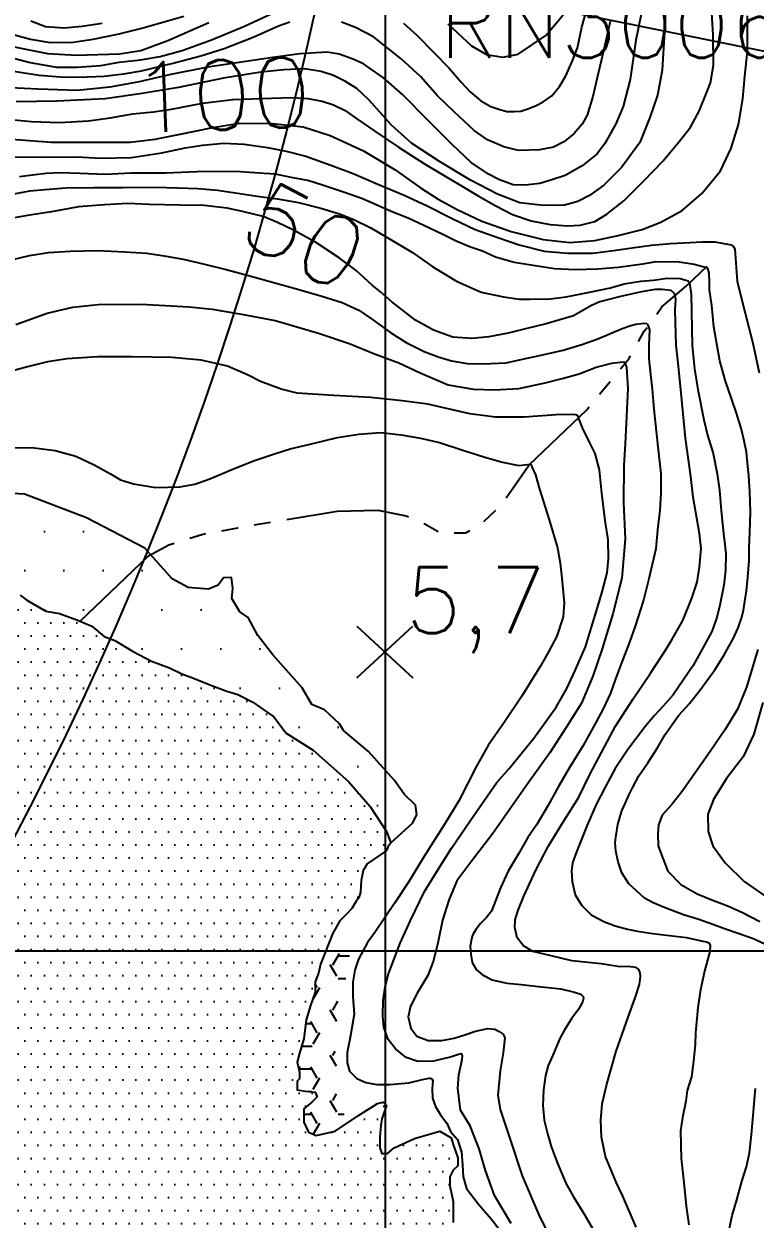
# Model space of a CAD drawing. Header units: millimetres. Extents: x 548366 to 1117317, y 7446967 to 14899125.
# Drawn here: x 556140 to 556585, y 7454252 to 7454978 of the extents above; entities that cross this region are included whole.
import ezdxf
from ezdxf.enums import TextEntityAlignment as Align

# ---------------------------------------------------------------- set-up
doc = ezdxf.new("R2010")
doc.units = ezdxf.units.MM
doc.header["$MEASUREMENT"] = 0
doc.linetypes.add('RIO_PERIODICO', pattern=[5.8, 3, -0.4, 0.4, -0.4, 0.4, -0.4, 0.4, -0.4])
for name, color, linetype in [('AFLORAMENTO_ROCHOSO', 32, 'Continuous'), ('CURVA_INTERMEDIÁRIA', 32, 'Continuous'), ('CURVA_MESTRA', 36, 'Continuous'), ('HACHURA_OCEANO', 131, 'Continuous'), ('MALHA_TM', 8, 'Continuous'), ('OCEANO', 5, 'Continuous'), ('PONTO_REFERÊNCIA', 8, 'Continuous'), ('PRAIA', 7, 'Continuous'), ('PTO_COTADO', 7, 'Continuous'), ('RADIAIS', 222, 'Continuous'), ('RIO_PERIÓDICO', 4, 'RIO_PERIODICO'), ('TXT_CURVA_MESTRA', 7, 'Continuous')]:
    doc.layers.add(name, color=color, linetype=linetype)
doc.styles.add('ROMANS', font='romans.shx')
pattern_1 = [(0, (0, 0), (3.96875, 7.9375), [0, -7.9375])]

msp = doc.modelspace()

# ---------------------------------------------------------------- hatches: boundary and pattern name
at = {"layer": 'AFLORAMENTO_ROCHOSO', "ltscale": 0.5}
h = msp.add_hatch(dxfattribs=at)
h.set_pattern_fill('HEX,_I', color=256, scale=2.5, style=2)
h.set_pattern_definition([(0, (0, 0), (0, 13.74815), [7.9375, -15.875]), (120, (0, 0), (-11.906247155, -6.874075), [7.9375, -15.875]), (60, (7.938, 0), (-11.906247155, 6.874075), [7.9375, -15.875])])
h.paths.add_polyline_path([(556330.4, 7454369), (556331.3, 7454385.4), (556337.5, 7454401.7), (556338.4, 7454411.7), (556335.7, 7454419.9), (556327.18, 7454423.15), (556320.75, 7454406.81), (556319.39, 7454401.4), (556317.36, 7454395.98), (556317.36, 7454389.89), (556314.65, 7454381.77), (556311.94, 7454372.98), (556310.59, 7454361.48), (556307.88, 7454352.68), (556306.52, 7454347.27), (556307.2, 7454343.88), (556307.88, 7454341.18), (556307.88, 7454337.12), (556306.52, 7454335.76), (556306.52, 7454330.35), (556311.26, 7454329.67), (556317.36, 7454329), (556318.72, 7454326.29), (556315.33, 7454322.91), (556310.59, 7454318.85), (556310.59, 7454310.73), (556313.3, 7454304.64), (556318.04, 7454302.61), (556329.56, 7454305.32), (556339.76, 7454312.11), (556336, 7454314.5), (556329.6, 7454321.9), (556331.4, 7454334.5), (556329.5, 7454352.7)])
at = {"layer": 'HACHURA_OCEANO', "ltscale": 0.5}
h = msp.add_hatch(dxfattribs=at)
h.set_pattern_fill('DOTS', color=256, scale=5, style=0)
h.set_pattern_definition(pattern_1)
h.paths.add_polyline_path([(556337.69, 7454517.81), (556316.22, 7454536.87), (556299.79, 7454547.2), (556292.32, 7454557.08), (556279.6, 7454566.08), (556270.52, 7454570.63), (556263.76, 7454572.79), (556254.03, 7454576.3), (556243.48, 7454580.62), (556236.45, 7454583.32), (556228.88, 7454586.83), (556217.88, 7454591.03), (556206.52, 7454596.97), (556195.7, 7454603.45), (556189.3, 7454605.95), (556181.62, 7454612.31), (556172.61, 7454616.02), (556162.01, 7454619.99), (556153.79, 7454621.31), (556142.13, 7454627.93), (556138.16, 7454631.11), (556130.47, 7454632.96), (556122.25, 7454634.02), (556112.71, 7454638.53), (556107.02, 7454642.34), (556100.79, 7454640.91), (556092.84, 7454642.76), (556084.09, 7454645.41), (556079.32, 7454646.47), (556075.61, 7454648.32), (556070.84, 7454648.32), (556063.69, 7454648.32), (556057.59, 7454649.38), (556050.21, 7454650.47), (556039.07, 7454651.22), (556026.08, 7454650.54), (556005.33, 7454649.42), (555985.86, 7454647.07), (555972.88, 7454644.25), (555967.52, 7454641.43), (555964.14, 7454639.64), (555960.02, 7454635.88), (555950.56, 7454632.37), (555941.1, 7454630.75), (555931.9, 7454628.59), (555930.82, 7454626.43), (555933.25, 7454625.08), (555933.1, 7454622.25), (555930.6, 7454620.5), (555927.31, 7454621.03), (555920.55, 7454621.3), (555914.33, 7454620.76), (555908.44, 7454617.1), (555893.3, 7454608.19), (555875.45, 7454601.17), (555870.53, 7454598.68), (555867.94, 7454599.42), (555865.72, 7454600.9), (555865, 7454601.08), (555865, 7454410), (556322, 7454410), (556328.2, 7454425.75), (556332.47, 7454433.16), (556336.33, 7454437.02), (556339.77, 7454440.74), (556342.35, 7454445.08), (556344.06, 7454447.22), (556345.07, 7454450.65), (556345.33, 7454457.75), (556346.66, 7454463.82), (556348.93, 7454467.8), (556360.48, 7454475.7), (556361.54, 7454477.82), (556363.39, 7454480.47), (556360.74, 7454487.36), (556350.94, 7454502.71)])
h = msp.add_hatch(dxfattribs=at)
h.set_pattern_fill('DOTS', color=256, scale=5, style=0)
h.set_pattern_definition(pattern_1)
h.paths.add_polyline_path([(556365, 7454294.78), (556361.4, 7454291.78), (556358.01, 7454291.78), (556356.65, 7454295.17), (556356.65, 7454301.93), (556357.33, 7454308.7), (556358.01, 7454312.76), (556359.36, 7454316.82), (556360.72, 7454320.88), (556358.69, 7454322.91), (556355.3, 7454322.23), (556343.78, 7454314.79), (556329.56, 7454305.32), (556318.04, 7454302.61), (556313.3, 7454304.64), (556310.59, 7454310.73), (556310.59, 7454318.85), (556315.33, 7454322.91), (556318.72, 7454326.29), (556317.36, 7454329), (556311.26, 7454329.67), (556306.52, 7454330.35), (556306.52, 7454335.76), (556307.88, 7454337.12), (556307.88, 7454341.18), (556307.2, 7454343.88), (556306.52, 7454347.27), (556307.88, 7454352.68), (556310.59, 7454361.48), (556311.94, 7454372.98), (556314.65, 7454381.77), (556317.36, 7454389.89), (556317.36, 7454395.98), (556319.39, 7454401.4), (556320.75, 7454406.81), (556322, 7454410), (555865, 7454410), (555865, 7453910), (556365, 7453910)])
h = msp.add_hatch(dxfattribs=at)
h.set_pattern_fill('DOTS', color=256, scale=5, style=0)
h.set_pattern_definition(pattern_1)
h.paths.add_polyline_path([(556493.74, 7454055.47), (556496.45, 7454060.21), (556497.13, 7454062.91), (556495.77, 7454069), (556493.2, 7454074.82), (556487.94, 7454075.86), (556484.13, 7454077.59), (556480.87, 7454086.88), (556476, 7454091.12), (556474.65, 7454095.86), (556472.61, 7454098.56), (556469.23, 7454101.95), (556469.23, 7454106.68), (556470.58, 7454109.39), (556470.58, 7454113.45), (556470.58, 7454117.51), (556472.18, 7454122.67), (556472.44, 7454130.53), (556463.5, 7454132.9), (556450.26, 7454133.75), (556444.16, 7454135.78), (556440.11, 7454132.9), (556437.23, 7454131.84), (556433.32, 7454133.07), (556428.58, 7454134.21), (556425.19, 7454139.16), (556422.48, 7454145.93), (556421.13, 7454149.99), (556422.52, 7454154.66), (556422.27, 7454161.22), (556422.48, 7454167.58), (556423.16, 7454181.11), (556422.48, 7454189.23), (556424.51, 7454196), (556430.61, 7454199.38), (556434, 7454202.76), (556432.64, 7454209.53), (556432.64, 7454216.3), (556429.93, 7454219), (556428.58, 7454225.77), (556424.51, 7454231.86), (556420.45, 7454234.56), (556419.09, 7454238.62), (556421.13, 7454243.36), (556414.35, 7454244.71), (556406.79, 7454245.1), (556401.37, 7454249.83), (556401.37, 7454257.95), (556401.37, 7454262.69), (556399.34, 7454272.16), (556399.34, 7454277.57), (556401.37, 7454281.63), (556404.08, 7454284.34), (556404.08, 7454289.08), (556401.37, 7454297.2), (556400.01, 7454301.26), (556393.24, 7454305.32), (556384.16, 7454302.79), (556377.81, 7454300.94), (556365.46, 7454295.17), (556365, 7454294.78), (556365, 7453910), (556487.55, 7453910), (556487.64, 7453912.03), (556489, 7453924.88), (556490.35, 7453932.33), (556491.71, 7453935.71), (556492.38, 7453938.42), (556490.35, 7453941.8), (556486.29, 7453945.18), (556485.61, 7453948.56), (556483.58, 7453954.65), (556482.9, 7453960.74), (556481.54, 7453966.83), (556482.22, 7453976.98), (556484.93, 7453988.49), (556490.61, 7453991), (556494, 7454000.69), (556497.94, 7454011.98), (556494.55, 7454022.99), (556490.35, 7454029.08), (556489, 7454033.82), (556491.03, 7454037.2), (556492.38, 7454043.97), (556492.38, 7454050.73)])
at = {"layer": 'PRAIA', "ltscale": 0.5}
h = msp.add_hatch(dxfattribs=at)
h.set_pattern_fill('DOTS', color=40, scale=15, style=0)
h.set_pattern_definition([(0, (0, 0), (11.90625, 23.8125), [0, -23.8125])])
h.paths.add_polyline_path([(556172.61, 7454616.02), (556181.62, 7454612.31), (556189.3, 7454605.95), (556195.7, 7454603.45), (556206.52, 7454596.97), (556217.88, 7454591.03), (556228.88, 7454586.83), (556236.45, 7454583.32), (556243.48, 7454580.62), (556254.03, 7454576.3), (556263.76, 7454572.79), (556270.52, 7454570.63), (556279.6, 7454566.08), (556292.32, 7454557.08), (556299.79, 7454547.2), (556316.22, 7454536.87), (556337.69, 7454517.81), (556350.94, 7454502.71), (556360.74, 7454487.36), (556363.39, 7454480.47), (556365, 7454481.93), (556365, 7454519.33), (556349.76, 7454536.15), (556334.64, 7454548.74), (556332.12, 7454552.93), (556323.09, 7454561.43), (556315.32, 7454564.68), (556309.44, 7454574.75), (556291.79, 7454594.88), (556282.55, 7454606.63), (556276.67, 7454617.54), (556271.63, 7454620.89), (556266.89, 7454629.1), (556267.43, 7454635.16), (556266.59, 7454641.87), (556261.72, 7454641.64), (556258.4, 7454637.03), (556252.67, 7454634.63), (556240.3, 7454635.74), (556230.47, 7454641.03), (556213.94, 7454659.68), (556178.46, 7454678.06), (556140.89, 7454692.52), (556115.26, 7454693.83), (556094.57, 7454688.58), (556075.84, 7454680.7), (556055.15, 7454667.57), (556028.21, 7454663.31), (555994.37, 7454657.73), (555973.35, 7454648.21), (555966.64, 7454640.96), (555967.52, 7454641.43), (555972.88, 7454644.25), (555985.86, 7454647.07), (556005.33, 7454649.42), (556026.08, 7454650.54), (556039.07, 7454651.22), (556050.21, 7454650.47), (556057.59, 7454649.38), (556063.69, 7454648.32), (556070.84, 7454648.32), (556075.61, 7454648.32), (556079.32, 7454646.47), (556084.09, 7454645.41), (556092.84, 7454642.76), (556100.79, 7454640.91), (556107.02, 7454642.34), (556112.71, 7454638.53), (556122.25, 7454634.02), (556130.47, 7454632.96), (556138.16, 7454631.11), (556142.13, 7454627.93), (556153.79, 7454621.31), (556162.01, 7454619.99)])
h.paths.add_polyline_path([(556365, 7454481.93), (556376.64, 7454492.52), (556379.16, 7454497.55), (556378.32, 7454503.43), (556371.6, 7454510.14), (556365.72, 7454518.53), (556365, 7454519.33)])

# ---------------------------------------------------------------- linework, layer by layer
at = {"layer": 'CURVA_INTERMEDIÁRIA'}
for points, elevation in [([(556530.55, 7454993.21), (556529.76, 7454973.74), (556528.27, 7454950.1), (556525.4, 7454934.82), (556520.8, 7454921.38), (556514.74, 7454906.19), (556503.5, 7454891.04), (556492.92, 7454880.18), (556484.22, 7454873.93), (556477.01, 7454870.33), (556468.95, 7454868), (556461.74, 7454867.79), (556454.43, 7454868), (556441.83, 7454869.5), (556428.15, 7454874.8), (556411.92, 7454883.23), (556393.05, 7454894.57), (556375.98, 7454905.8), (556363.78, 7454916.71), (556350.07, 7454932.11), (556342.65, 7454939.03), (556335.92, 7454943.14), (556328.49, 7454946.79), (556321.17, 7454949.33), (556310.89, 7454950.82), (556298.48, 7454950.39), (556284.38, 7454948.91), (556261.69, 7454945.17), (556234.33, 7454939.55), (556212.35, 7454935.95), (556189.86, 7454932.67), (556160.48, 7454931.31), (556135.8, 7454930.76)], 110), ([(556128.59, 7454958.73), (556144.18, 7454954.71), (556160.17, 7454951.95), (556172.9, 7454951.85), (556187.21, 7454953.01), (556198.35, 7454954.92), (556211.29, 7454956.4), (556223.16, 7454958.42), (556236.56, 7454962.08), (556254.37, 7454968.54), (556274.41, 7454976.84), (556293.39, 7454985.63)], 140), ([(556371.1, 7454978.59), (556379.16, 7454971.38), (556389.55, 7454960.79), (556398.88, 7454951.25), (556406.09, 7454942.78), (556411.54, 7454936.92), (556418.07, 7454931.5), (556424.22, 7454928), (556429.74, 7454926.1), (556433.98, 7454925.04), (556438.65, 7454925.04), (556442.46, 7454925.25), (556446.69, 7454926.58), (556451.42, 7454928.32), (556455.91, 7454930.83), (556461.32, 7454934.43), (556465.95, 7454940.24), (556469.69, 7454946.71), (556473.67, 7454955.42), (556476.91, 7454963.76), (556479.4, 7454976.32), (556482.76, 7454987.75)], 140), ([(556107.6, 7454980.83), (556119.68, 7454976.38), (556132.41, 7454972.14), (556144.39, 7454968.86), (556156.36, 7454966.85), (556170.46, 7454967.06), (556182.55, 7454968.86), (556198.24, 7454972.14), (556212.03, 7454975.53), (556237.62, 7454982.85)], 160), ([(556130.5, 7454908.36), (556157.2, 7454906.43), (556187.69, 7454906.37), (556204.92, 7454906.43), (556220.19, 7454908.13), (556234.34, 7454910.98), (556255.33, 7454915.21), (556271.45, 7454917.97), (556291.59, 7454917.75), (556310.15, 7454915.63), (556326.48, 7454910.44), (556346.86, 7454901.04), (556366.01, 7454889.53), (556381.49, 7454878.61), (556392.09, 7454871.73), (556403.76, 7454865.48), (556418.71, 7454858.27), (556436.63, 7454852.13), (556455.91, 7454847.18), (556472.24, 7454845.38), (556487.4, 7454846.54), (556501.51, 7454849.61), (556516.04, 7454853.32), (556527.57, 7454857.7), (556540.4, 7454864.88), (556552.49, 7454875.05), (556563.73, 7454888.82), (556570.2, 7454902.59), (556574.66, 7454916.98), (556577.34, 7454932.57), (556578.58, 7454946.38), (556580.08, 7454961.56), (556580.05, 7454983.07)], 90), ([(556515.54, 7454984.06), (556512.3, 7454968.26), (556508.8, 7454944.42), (556504.69, 7454928.08), (556500.09, 7454917.51), (556493.37, 7454905.57), (556488.78, 7454899.3), (556479.66, 7454891.89), (556469.27, 7454886.06), (556461.23, 7454883.44), (556453.89, 7454881.19), (556445.09, 7454880.13), (556437.8, 7454880.42), (556429.53, 7454883.44), (556422.74, 7454886.94), (556412.24, 7454894.04), (556400.9, 7454904.74), (556386.37, 7454919.25), (556370.41, 7454935.34), (556358.99, 7454945.39), (556351.64, 7454950.49), (556346.73, 7454954), (556339.94, 7454957.07), (556331.99, 7454959.72), (556324.71, 7454960.95), (556308.13, 7454960.03), (556290.31, 7454957.6), (556252.25, 7454951.95), (556228.68, 7454947.29), (556210.44, 7454943.05), (556192.62, 7454939.77), (556172.9, 7454937.76), (556148.85, 7454938.6), (556132.2, 7454939.45)], 120), ([(556301.98, 7454979.28), (556295.19, 7454976.84), (556279.71, 7454969.85), (556262.12, 7454963.03), (556248.01, 7454958.69), (556232.6, 7454954.5), (556211.6, 7454949.52), (556200.89, 7454947.71), (556189.23, 7454946.34), (556178.94, 7454945.81), (556165.26, 7454945.7), (556149.7, 7454946.87), (556132.84, 7454949.51)], 130), ([(556188.06, 7454978.39), (556175.74, 7454976.69), (556164.94, 7454975.53), (556153.6, 7454976.49), (556144.71, 7454979.83)], 170), ([(556496.74, 7454979.73), (556492.76, 7454962.56), (556488.51, 7454944.65), (556486.24, 7454934.12), (556482.63, 7454922.78), (556479.66, 7454917.27), (556474.68, 7454911.34), (556468.46, 7454906.46), (556462.23, 7454903.23), (556453.68, 7454901.59), (556440.98, 7454901.35), (556432.07, 7454903.47), (556422.1, 7454907.81), (556414.04, 7454913.43), (556401.8, 7454924.8), (556391.77, 7454934.47), (556381.38, 7454946.23), (556369.77, 7454957.03), (556352.88, 7454970.38), (556341.96, 7454975.99), (556333.37, 7454979.28)], 130), ([(556134.43, 7454897.51), (556152.88, 7454897.2), (556172.58, 7454897.43), (556187, 7454896.58), (556205.77, 7454897.11), (556224.33, 7454899.76), (556238.36, 7454902.82), (556248.97, 7454904.51), (556262.01, 7454905.68), (556274.2, 7454905.14), (556288.51, 7454903.13), (556299.76, 7454900.8), (556311.74, 7454897.83), (556327.01, 7454892.33), (556340.61, 7454887.27), (556355.61, 7454880.73), (556371.52, 7454874.06), (556385.52, 7454867.7), (556400.58, 7454859.97), (556414.58, 7454853.29), (556428.47, 7454848.31), (556441.49, 7454843.89), (556456.55, 7454840.19), (556470.7, 7454838.8), (556486.14, 7454838.79), (556498.75, 7454840.44), (556511.48, 7454842.3), (556521.77, 7454843.74), (556533.19, 7454844.66), (556545.17, 7454845.41), (556552.7, 7454845.72), (556560.27, 7454845.71), (556568.07, 7454844.45), (556570.2, 7454843.92), (556571.36, 7454843.08), (556572.53, 7454841.49), (556573.86, 7454821.58), (556578.75, 7454802.36), (556583.4, 7454784.13), (556587.23, 7454766.25)], 80), ([(556591.46, 7454418.66), (556584.25, 7454421.94), (556575.13, 7454425.34), (556566.22, 7454428.3), (556559.13, 7454430.89), (556550.54, 7454433.86), (556541.31, 7454436.72), (556530.07, 7454441.06), (556522.76, 7454444.13), (556517.62, 7454447.01), (556512.64, 7454451.35), (556507.97, 7454455.69), (556503.84, 7454462.26), (556501.51, 7454468.97), (556500.23, 7454475.48), (556499.8, 7454480.82), (556500.24, 7454485.21), (556501.37, 7454491.75), (556502.49, 7454495.97), (556503.88, 7454499.93), (556505.96, 7454504.92), (556508.13, 7454509.46), (556510.2, 7454514.02), (556514.18, 7454521.34), (556519.54, 7454529.26), (556525.48, 7454538.19), (556530.21, 7454546.34), (556534.28, 7454552.42), (556538.49, 7454558.17), (556544.84, 7454565.2), (556551.52, 7454573.68), (556560.22, 7454585.65), (556565.86, 7454594.44), (556568.78, 7454599.94), (556571.53, 7454604.49), (556574.46, 7454611.19), (556576.69, 7454617.71), (556577.64, 7454622.01), (556578.49, 7454627.25), (556579.61, 7454633.68), (556580.3, 7454642.01), (556581.24, 7454651.89), (556581.24, 7454659.97), (556581.49, 7454669.06), (556581.92, 7454681.69), (556581.66, 7454693.81), (556580.88, 7454703.85), (556580.36, 7454709.27), (556579.5, 7454717.87), (556578.21, 7454724.92), (556576.23, 7454732.57), (556573.35, 7454742.27), (556570.6, 7454750.01), (556566.72, 7454761.1), (556563.27, 7454773.4), (556561.63, 7454782.67), (556559.65, 7454794.19), (556558.44, 7454807), (556557.14, 7454816.69), (556556.97, 7454821.16), (556556.94, 7454826.76), (556556.3, 7454828.98), (556555.59, 7454830.02), (556553.86, 7454830.36), (556547.82, 7454831.95), (556538.72, 7454833.38), (556524.51, 7454833.56), (556516.25, 7454832.13), (556501.83, 7454830.12), (556489, 7454829.17), (556475.63, 7454828.74), (556462.8, 7454829.27), (556449.97, 7454831.29), (556438.44, 7454833.22), (556427.09, 7454836.51), (556419.14, 7454840), (556411.92, 7454842.55), (556403.02, 7454846.15), (556395.38, 7454850.07), (556383.4, 7454855.79), (556373.96, 7454860.13), (556363.67, 7454864.21), (556354.05, 7454868.53), (556346.1, 7454871.92), (556335.81, 7454875.52), (556321.8, 7454880.22), (556313.02, 7454882.98), (556302.83, 7454884.84), (556293.29, 7454886.85), (556286.5, 7454887.35), (556271.97, 7454888.3), (556260.76, 7454888.48), (556245.52, 7454888.31), (556226.77, 7454887.41), (556213.09, 7454887.41), (556205.66, 7454887.41), (556189.86, 7454886.77), (556174.59, 7454887.2), (556162.29, 7454887.62), (556153.94, 7454887.3), (556147.26, 7454886.56), (556137.71, 7454885.29)], 70), ([(556131.35, 7454874.27), (556143.97, 7454876.7), (556153.2, 7454877.66), (556166, 7454878.62), (556182.86, 7454878.83), (556200.47, 7454878.83), (556220.4, 7454878.93), (556233.87, 7454878.51), (556246.21, 7454878.24), (556257.98, 7454877.07), (556270.28, 7454875.27), (556283.53, 7454873.29), (556294.56, 7454871.81), (556307.29, 7454869.69), (556320.86, 7454866.19), (556332.74, 7454862.49), (556340.99, 7454859.43), (556351.19, 7454854.22), (556364.55, 7454846.38), (556376.65, 7454839.3), (556388.85, 7454830.56), (556403.41, 7454821.96), (556418.29, 7454815.26), (556431.97, 7454812.3), (556441.51, 7454811.03), (556448.17, 7454810.89), (556460.15, 7454811.1), (556469.91, 7454812.37), (556483.16, 7454814.91), (556496.95, 7454817.77), (556505.22, 7454820.21), (556515.29, 7454821.8), (556523.04, 7454822.54), (556531.38, 7454823.61), (556539.23, 7454823.5), (556542.62, 7454822.55), (556544, 7454822.02), (556544.96, 7454820.86), (556545.86, 7454813.98), (556546.44, 7454782.76), (556547.86, 7454768.66), (556549.93, 7454756.03), (556553.56, 7454737.64), (556555.81, 7454728.27), (556559.25, 7454717.1), (556561.67, 7454704.83), (556563.05, 7454694.77), (556564.18, 7454682.4), (556565.83, 7454666.5), (556566.09, 7454663.58), (556567.04, 7454656.19), (556566.7, 7454646.13), (556565.84, 7454637.03), (556563.43, 7454624.93), (556561.45, 7454617.54), (556558.41, 7454609.06), (556553.85, 7454600.48), (556547.07, 7454588.3), (556541.48, 7454579.96), (556534.98, 7454570.5), (556528.83, 7454563.5), (556523.56, 7454557.94), (556518.26, 7454551.36), (556507.34, 7454537.19), (556499.7, 7454525.64), (556493.66, 7454514.31), (556488.14, 7454503.82), (556482.72, 7454491.29), (556476.27, 7454475.14), (556473.81, 7454468.33), (556473.12, 7454463.42), (556473.55, 7454457.06), (556475.46, 7454449.01), (556479.49, 7454442.46), (556485.17, 7454436.84), (556493.23, 7454432.49), (556499.7, 7454430.06), (556507.23, 7454428.04), (556513.28, 7454426.77), (556522.44, 7454425.38), (556532.73, 7454424.32), (556543.12, 7454423.05), (556552.98, 7454420.72), (556555.21, 7454420.4), (556556.57, 7454419.85), (556557.43, 7454418.28), (556557.33, 7454414.47), (556554.06, 7454402.58), (556551.56, 7454391.32), (556549.91, 7454380.48), (556548.61, 7454365.18), (556548.26, 7454358.04), (556547.3, 7454347.89), (556546.18, 7454338.43), (556543.49, 7454330.13), (556542.71, 7454323.5), (556540.55, 7454313.71), (556539.34, 7454305.54), (556539.93, 7454288.76), (556541.55, 7454274.22), (556542.92, 7454259.76), (556544.55, 7454248.5)], 60), ([(556131.35, 7454834.47), (556143.87, 7454837.43), (556155.29, 7454839.24), (556168.55, 7454840.2), (556185.09, 7454840.41), (556201.74, 7454839.77), (556215.2, 7454838.92), (556226.87, 7454837.12), (556237.31, 7454835.29), (556249.4, 7454832.43), (556263.29, 7454829.04), (556276.85, 7454825.23), (556292.86, 7454820.88), (556306.12, 7454817.18), (556321.39, 7454812.73), (556333.9, 7454808.91), (556343.87, 7454804.15), (556351.61, 7454798.95), (556363.36, 7454790.42), (556372.69, 7454784.59), (556383.61, 7454779.19), (556392.2, 7454775.8), (556400.26, 7454773.36), (556409.8, 7454771.77), (556419.56, 7454771.56), (556433.45, 7454772.3), (556443.43, 7454774.51), (556454.71, 7454776.91), (556468.21, 7454779.9), (556479.56, 7454783.29), (556489.1, 7454786.78), (556495.89, 7454789.75), (556503.95, 7454793.14), (556509.25, 7454794.84), (556512.33, 7454795.68), (556517.42, 7454796.43), (556518.69, 7454796.11), (556519.58, 7454795.39), (556520.53, 7454792.21), (556520.18, 7454782.92), (556520.1, 7454774.58), (556521.16, 7454765.06), (556522.2, 7454756.3), (556523.24, 7454744.18), (556525.66, 7454721.25), (556527.48, 7454705.09), (556527.48, 7454693), (556526.79, 7454682.77), (556525.51, 7454670.83), (556524.47, 7454659.27), (556522.24, 7454649.73), (556520.35, 7454641.74), (556517, 7454628.11), (556511.84, 7454612.23), (556508.39, 7454602.47), (556503.4, 7454589.42), (556499.79, 7454579.63), (556496.95, 7454571.58), (556492.47, 7454562.04), (556487.82, 7454553.28), (556480.31, 7454539.78), (556471.81, 7454525.85), (556465.36, 7454514.84), (556458.88, 7454502.96), (556452.19, 7454491.77), (556446.68, 7454483.79), (556440.95, 7454473.87), (556434.65, 7454463.42), (556430.08, 7454453.18), (556427.05, 7454445.34), (556424.64, 7454438.96), (556421.56, 7454435.14), (556417.96, 7454431.43), (556415.2, 7454428.15), (556413.5, 7454425.29), (556412.55, 7454423.08), (556411.68, 7454417.66), (556412.02, 7454412.92), (556412.86, 7454407.83), (556415.41, 7454403.38), (556419.12, 7454400.3), (556424.95, 7454397.34), (556433.85, 7454395.29), (556442.65, 7454394.44), (556453.15, 7454393.27), (556466.62, 7454391.79), (556475.1, 7454389.78), (556478.82, 7454388.54), (556480.19, 7454387.25), (556480.45, 7454386.22), (556479.87, 7454383.74), (556477.22, 7454378.97), (556473.46, 7454373.91), (556468.8, 7454366.5), (556466.04, 7454361.68), (556461.8, 7454351.46), (556458.95, 7454345.26), (556457.48, 7454339.24), (556456.09, 7454330.46), (556455.74, 7454320.94), (556456.68, 7454312.08), (556458.74, 7454303.13), (556460.8, 7454296.08), (556464.58, 7454286.39), (556469.74, 7454273.66), (556474.48, 7454265.33), (556480.69, 7454255.3), (556486.29, 7454245.5)], 40), ([(556135.59, 7454795.51), (556154.58, 7454802.5), (556170.24, 7454806.02), (556185.51, 7454807.61), (556211.71, 7454807.82), (556240.81, 7454806.37), (556254.8, 7454804.78), (556272.62, 7454801.81), (556293.07, 7454798.03), (556319.48, 7454790.3), (556338.78, 7454783.73), (556353.41, 7454777.8), (556368.24, 7454772.25), (556381.28, 7454766.21), (556398.25, 7454758.9), (556413.74, 7454756.28), (556426.45, 7454755.93), (556441.19, 7454756.67), (556457.29, 7454760.09), (556467.47, 7454762.63), (556477.76, 7454765.6), (556488.25, 7454769.62), (556497.8, 7454772.06), (556502.74, 7454772.66), (556504.95, 7454772.83), (556505.63, 7454771.98), (556506.65, 7454769.6), (556507.34, 7454756.68), (556505.82, 7454723.02), (556504.97, 7454709.83), (556504.81, 7454687.23), (556505.82, 7454665.32), (556503.81, 7454641.48), (556498.4, 7454619.77), (556491.75, 7454598.42), (556486.09, 7454581.82), (556479.27, 7454565.34), (556469.89, 7454550.72), (556460.04, 7454535.28), (556446.68, 7454516.68), (556425.38, 7454486.29), (556412.02, 7454468.7), (556403.61, 7454457.43), (556398.66, 7454445.68), (556394.73, 7454433.6), (556391.95, 7454419.51), (556389.22, 7454408.44), (556385.97, 7454399.93), (556379.32, 7454389.21), (556375.4, 7454381.37), (556374.03, 7454374.73), (556375.55, 7454367.93), (556379.3, 7454363.16), (556386.14, 7454360.39), (556394.31, 7454360.49), (556401.94, 7454361.87), (556408.41, 7454363.88), (556414.88, 7454366.11), (556422.3, 7454367.7), (556426.55, 7454367.38), (556429.3, 7454366), (556431.68, 7454364.37), (556432.7, 7454362.15), (556431.67, 7454352.96), (556429.79, 7454342.07), (556428.42, 7454327.11), (556429.77, 7454318.43), (556435.55, 7454301.42), (556443.2, 7454278.11), (556453.93, 7454253.15), (556464.84, 7454231.63)], 30), ([(556436.51, 7454249.14), (556426.47, 7454266.31), (556420.87, 7454281.51), (556417.01, 7454294.52), (556411.7, 7454308.49), (556405.66, 7454318.17), (556404.17, 7454331.52), (556404.7, 7454339.57), (556406.82, 7454348.89), (556406.88, 7454351.19), (556406.54, 7454352.21), (556405.86, 7454352.38), (556404.49, 7454351.97), (556400.25, 7454350.48), (556389.33, 7454347.94), (556379.89, 7454347.62), (556372.81, 7454350.14), (556366.34, 7454355.42), (556361.75, 7454361.03), (556359.2, 7454368.52), (556358.5, 7454375.14), (556358.68, 7454384.67), (556360.05, 7454393.1), (556362.07, 7454400.94), (556365.14, 7454409.41), (556369.17, 7454419.59), (556375.33, 7454433.45), (556383.95, 7454451.06), (556392.4, 7454464.78), (556400.25, 7454477.28), (556411.59, 7454493.92), (556427.69, 7454516.94), (556435.37, 7454525.72), (556450.28, 7454544.16), (556457.6, 7454554.22), (556463.86, 7454563.02), (556470.33, 7454574.25), (556475.34, 7454585.29), (556481.64, 7454599.56), (556488.47, 7454621.45), (556491.87, 7454633), (556494.93, 7454644.56), (556495.78, 7454653.05), (556495.43, 7454664.61), (556493.72, 7454676.33), (556491.65, 7454692.94), (556490.28, 7454707.22), (556487.62, 7454717.17), (556484.01, 7454724.37), (556479.88, 7454732.74), (556477.12, 7454739.95), (556475.74, 7454740.69), (556474.26, 7454740.9), (556463.86, 7454740.69), (556444.48, 7454739.14), (556427.09, 7454739.24), (556411.4, 7454741.25), (556385.84, 7454747.19), (556370.36, 7454749.2), (556351.19, 7454751.21), (556328.7, 7454752.38), (556306.43, 7454753.86), (556296.79, 7454756.3), (556284.17, 7454760.96), (556276.76, 7454764.76), (556264.24, 7454770.27), (556248.23, 7454773.88), (556230.31, 7454775.46), (556206.3, 7454775.87), (556185.09, 7454775.97), (556166.74, 7454774.6), (556154.68, 7454772.89), (556142.7, 7454769.71), (556132.84, 7454767.17)], 20), ([(556131.97, 7454720.71), (556146.7, 7454720.52), (556159.53, 7454718.93), (556172.04, 7454715.43), (556183.07, 7454710.35), (556193.04, 7454704.84), (556199.19, 7454701.24), (556207.04, 7454698.8), (556220.45, 7454696.58), (556235.09, 7454696.79), (556244.31, 7454698.48), (556253.43, 7454701.66), (556267.85, 7454707.81), (556280.58, 7454712.79), (556292.65, 7454717.03), (556302.19, 7454720), (556315.24, 7454722.97), (556330.93, 7454726.89), (556343.97, 7454728.9), (556357.12, 7454729.92), (556369.61, 7454728.54), (556381.49, 7454726.42), (556393.05, 7454723.77), (556407.26, 7454719.22), (556420.52, 7454714.87), (556431.23, 7454711.91), (556441.19, 7454709.94), (556448.06, 7454710.6), (556448.81, 7454709.97), (556449.02, 7454709.12), (556451.22, 7454704.23), (556453.78, 7454695.47), (556459.6, 7454676.85), (556464.61, 7454659.88), (556466.39, 7454650.57), (556467.29, 7454641.48), (556468.73, 7454626.4), (556468.06, 7454617.86), (556464.29, 7454606.22), (556459.18, 7454596.58), (556454.51, 7454588.37), (556451.5, 7454583.49), (556443.11, 7454569.68), (556431.87, 7454553.05), (556422.76, 7454540.09), (556415.43, 7454527.09), (556404.7, 7454506.1), (556396.22, 7454492.01), (556387.73, 7454478.66), (556381.69, 7454469.02), (556374.48, 7454457.28), (556365.78, 7454444.04), (556353.69, 7454426.14), (556349.32, 7454419.93), (556343.84, 7454409.94), (556341.5, 7454403.17), (556340.38, 7454395.95), (556340.37, 7454386.95), (556341.03, 7454376.51), (556339.69, 7454368.07), (556338.53, 7454361.23), (556336.89, 7454353.09), (556336.83, 7454346.93), (556338.22, 7454341.87), (556342.77, 7454337.29), (556348.18, 7454334.91), (556354.86, 7454333.74), (556362.71, 7454333.74), (556374.27, 7454334.8), (556383.39, 7454337.03), (556386.78, 7454337.45), (556387.52, 7454337.45), (556388.27, 7454337.13), (556388.9, 7454336.07), (556388.61, 7454331.31), (556388.72, 7454325.42), (556390.49, 7454320.31), (556393.49, 7454315.21), (556397.38, 7454310.21), (556399.62, 7454305.17), (556403.98, 7454300.3), (556406.4, 7454292.59), (556406.88, 7454284.88), (556407.36, 7454277.65), (556409.49, 7454270.5), (556416.71, 7454260.95), (556424.38, 7454251.97), (556429.15, 7454245.75)], 10), ([(556586.43, 7454597.96), (556579.64, 7454575.11), (556574, 7454561.71), (556566.55, 7454549.48), (556557.4, 7454535.99), (556540.15, 7454511.51), (556534.1, 7454503.88), (556528.32, 7454497.37), (556526.16, 7454491.57), (556525.66, 7454485.94), (556525.81, 7454478.64), (556528.45, 7454471.66), (556531.77, 7454463.42), (556539.62, 7454455.26), (556549.48, 7454449.64), (556558.49, 7454445.83), (556568.66, 7454442.07), (556577.15, 7454438.26), (556587.65, 7454432.75)], 80), ([(556589.54, 7454565.89), (556583.97, 7454546.67), (556577.57, 7454532.8), (556567.38, 7454519.63), (556559.45, 7454506.96), (556555.95, 7454498.06), (556556.16, 7454487.46), (556559.02, 7454478.77), (556566.53, 7454468.37), (556578.1, 7454457.08), (556593.39, 7454446.51)], 90), ([(556568.16, 7454241.44), (556570.75, 7454254.08), (556573.6, 7454263.53), (556576.79, 7454274.71), (556579.64, 7454283.73), (556581.36, 7454292.16), (556582.49, 7454303.34), (556583.7, 7454317.1), (556584.49, 7454324.67), (556584.93, 7454331.29)], 70)]:
    msp.add_lwpolyline(points, dxfattribs=dict(at, elevation=elevation))
at = {"layer": 'CURVA_MESTRA'}
for points, elevation in [([(556061.96, 7454980.43), (556083.42, 7454977.44), (556108.55, 7454971.19), (556128.39, 7454965.52), (556154.69, 7454960.27), (556172.37, 7454959.11), (556198.56, 7454959.96), (556211.53, 7454962.08), (556227.83, 7454968.12), (556252.78, 7454979.14)], 150), ([(556132.2, 7454920.02), (556145.03, 7454918.96), (556162.08, 7454918.3), (556179.68, 7454919.25), (556192.94, 7454921.16), (556206.62, 7454923.6), (556219.13, 7454924.87), (556230.05, 7454926.46), (556248.89, 7454930.02), (556267.36, 7454932.34), (556284.91, 7454932.97), (556303.25, 7454933.39), (556312.9, 7454932.97), (556321.71, 7454931.27), (556328.6, 7454928.94), (556335.56, 7454925.49), (556342.75, 7454920.55), (556353.6, 7454913.07), (556368.07, 7454903.27), (556383.83, 7454893.08), (556396.49, 7454885.72), (556407.36, 7454879.2), (556416.45, 7454873.77), (556427.3, 7454867.57), (556437.38, 7454862.28), (556448.62, 7454858.54), (556460.24, 7454856.34), (556470.83, 7454855.57), (556478.39, 7454855.95), (556487.43, 7454858.14), (556494.62, 7454862.6), (556505.01, 7454870.65), (556517.25, 7454882.75), (556528.66, 7454894.81), (556538.73, 7454906.92), (556545.6, 7454915.5), (556550.69, 7454925.14), (556555.4, 7454936.66), (556557.72, 7454942.46), (556559.4, 7454953.16), (556559.26, 7454971.47), (556558.49, 7454984.97)], 100), ([(556398.1, 7454978.21), (556412.45, 7454964.81), (556421.47, 7454959.62), (556431.54, 7454958.03), (556440.85, 7454959.83), (556457.5, 7454971.06), (556468.1, 7454983.63)], 150), ([(556512.48, 7454247), (556504.46, 7454265.82), (556500.35, 7454274.26), (556493.95, 7454289.9), (556491.44, 7454301.78), (556491.11, 7454311.95), (556491.92, 7454321.88), (556494.63, 7454333.99), (556500.43, 7454354.01), (556507.68, 7454374.58), (556511.9, 7454386.39), (556514.58, 7454394.49), (556515.04, 7454399.29), (556514.93, 7454401.57), (556514.02, 7454403.63), (556512.43, 7454404.82), (556509.14, 7454405.14), (556501.4, 7454405.46), (556491.14, 7454407.04), (556473.3, 7454408.8), (556460, 7454412.03), (556449.76, 7454414.52), (556443.98, 7454417.96), (556440.1, 7454422.87), (556438.84, 7454429.05), (556438.96, 7454433.73), (556440.81, 7454439.65), (556444.25, 7454448.23), (556451.56, 7454464.01), (556459.09, 7454478.42), (556467.99, 7454492.83), (556477.75, 7454508.27), (556484.43, 7454522.04), (556493.21, 7454538.97), (556499.86, 7454551.42), (556510.72, 7454568.07), (556521.23, 7454583.69), (556530.64, 7454598.16), (556534.41, 7454604.31), (556540.8, 7454615.6), (556546.28, 7454629.18), (556549.6, 7454638.87), (556551.08, 7454648.12), (556551.96, 7454659.41), (556550.93, 7454668.43), (556547.15, 7454690.7), (556545.66, 7454703.25), (556542.45, 7454726.43), (556539.35, 7454758.06), (556537.96, 7454771.97), (556536.81, 7454782.93), (556536.23, 7454804.28), (556536.57, 7454811.02), (556535.77, 7454814.33), (556533.71, 7454816.16), (556528.29, 7454816.75), (556523.95, 7454816.75), (556515.72, 7454815.44), (556502.89, 7454812.58), (556490.37, 7454809.41), (556485.28, 7454807.07), (556474.36, 7454800.82), (556457.71, 7454795.84), (556445.97, 7454793.07), (556434.72, 7454790.31), (556422.87, 7454788.11), (556412.69, 7454786.97), (556401.11, 7454787.77), (556389.34, 7454792.11), (556378.42, 7454798.26), (556364.1, 7454809.28), (556357.1, 7454815.32), (556352.12, 7454819.45), (556342.37, 7454828.31), (556332.07, 7454835.96), (556318.34, 7454845.1), (556304.27, 7454852.87), (556294.57, 7454857.6), (556285.88, 7454861.14), (556273.25, 7454864.29), (556263.92, 7454866.2), (556250.03, 7454867.89), (556235.29, 7454868.11), (556216.8, 7454868.55), (556203.54, 7454868.97), (556189.44, 7454868.34), (556173.64, 7454866.96), (556157.2, 7454864.1), (556142.54, 7454861.68), (556127.53, 7454859.12)], 50)]:
    msp.add_lwpolyline(points, dxfattribs=dict(at, elevation=elevation))
at = {"layer": 'MALHA_TM'}
for points in [[(556360, 7460415), (556360, 7450410)], [(549360, 7454415), (559365, 7454415)]]:
    msp.add_lwpolyline(points, dxfattribs=at)
at = {"layer": 'OCEANO'}
msp.add_lwpolyline([(556138.16, 7454631.11), (556142.13, 7454627.93), (556153.79, 7454621.31), (556162.01, 7454619.99), (556172.61, 7454616.02), (556181.62, 7454612.31), (556189.3, 7454605.95), (556195.7, 7454603.45), (556206.52, 7454596.97), (556217.88, 7454591.03), (556228.88, 7454586.83), (556236.45, 7454583.32), (556243.48, 7454580.62), (556254.03, 7454576.3), (556263.76, 7454572.79), (556270.52, 7454570.63), (556279.6, 7454566.08), (556292.32, 7454557.08), (556299.79, 7454547.2), (556316.22, 7454536.87), (556337.69, 7454517.81), (556350.94, 7454502.71), (556360.74, 7454487.36), (556363.39, 7454480.47), (556361.54, 7454477.82), (556360.48, 7454475.7), (556348.93, 7454467.8), (556346.66, 7454463.82), (556345.33, 7454457.75), (556345.07, 7454450.65), (556344.06, 7454447.22), (556342.35, 7454445.08), (556339.77, 7454440.74), (556336.33, 7454437.02), (556332.47, 7454433.16), (556328.2, 7454425.75), (556320.75, 7454406.81), (556319.39, 7454401.4), (556317.36, 7454395.98), (556317.36, 7454389.89), (556314.65, 7454381.77), (556311.94, 7454372.98), (556310.59, 7454361.48), (556307.88, 7454352.68), (556306.52, 7454347.27), (556307.2, 7454343.88), (556307.88, 7454341.18), (556307.88, 7454337.12), (556306.52, 7454335.76), (556306.52, 7454330.35), (556311.26, 7454329.67), (556317.36, 7454329), (556318.72, 7454326.29), (556315.33, 7454322.91), (556310.59, 7454318.85), (556310.59, 7454310.73), (556313.3, 7454304.64), (556318.04, 7454302.61), (556329.56, 7454305.32), (556343.78, 7454314.79), (556355.3, 7454322.23), (556358.69, 7454322.91), (556360.72, 7454320.88), (556359.36, 7454316.82), (556358.01, 7454312.76), (556357.33, 7454308.7), (556356.65, 7454301.93), (556356.65, 7454295.17), (556358.01, 7454291.78), (556361.4, 7454291.78), (556365.46, 7454295.17), (556377.81, 7454300.94), (556384.16, 7454302.79), (556393.24, 7454305.32), (556400.01, 7454301.26), (556401.37, 7454297.2), (556404.08, 7454289.08), (556404.08, 7454284.34), (556401.37, 7454281.63), (556399.34, 7454277.57), (556399.34, 7454272.16), (556401.37, 7454262.69), (556401.37, 7454257.95), (556401.37, 7454249.83)], dxfattribs=at)
at = {"layer": 'PRAIA'}
msp.add_lwpolyline([(556363.39, 7454480.47), (556376.64, 7454492.52), (556379.16, 7454497.55), (556378.32, 7454503.43), (556371.6, 7454510.14), (556365.72, 7454518.53), (556349.76, 7454536.15), (556334.64, 7454548.74), (556332.12, 7454552.93), (556323.09, 7454561.43), (556315.32, 7454564.68), (556309.44, 7454574.75), (556291.79, 7454594.88), (556282.55, 7454606.63), (556276.67, 7454617.54), (556271.63, 7454620.89), (556266.89, 7454629.1), (556267.43, 7454635.16), (556266.59, 7454641.87), (556261.72, 7454641.64), (556258.4, 7454637.03), (556252.67, 7454634.63), (556240.3, 7454635.74), (556230.47, 7454641.03), (556213.94, 7454659.68), (556178.46, 7454678.06), (556140.89, 7454692.52), (556115.26, 7454693.83)], dxfattribs=at)
at = {"layer": 'PTO_COTADO'}
for points in [[(556342.68, 7454580.91), (556376.75, 7454612.19)], [(556342.68, 7454612.19), (556376.75, 7454580.91)]]:
    msp.add_lwpolyline(points, dxfattribs=at)
at = {"layer": 'RADIAIS', "linetype": 'Continuous', "ltscale": 2.5}
msp.add_lwpolyline([(559262.31, 7454419.92), (549465.15, 7456405.57)], dxfattribs=at)
for radius in [4998.2, 3998.56, 2998.91, 1999.28]:
    msp.add_circle((554363.71, 7455412.75), radius, dxfattribs=at)
at = {"layer": 'RIO_PERIÓDICO', "ltscale": 25, "flags": 128}
msp.add_lwpolyline([(556174.53, 7454615.23), (556216.14, 7454654.99), (556228.56, 7454661.64), (556248.5, 7454667.99), (556270.46, 7454672.03), (556330.86, 7454682.14), (556355.59, 7454682.78), (556372.64, 7454679.31), (556383.62, 7454674.69), (556393.44, 7454668.92), (556409.05, 7454668.92), (556419.28, 7454675.28), (556430.03, 7454685.35), (556447.51, 7454710.18), (556482.46, 7454743.75), (556508, 7454774.63), (556517.41, 7454791.41), (556528.16, 7454806.18), (556542.95, 7454818.93), (556555.72, 7454831.01)], dxfattribs=at)

# ---------------------------------------------------------------- texts
at = {"layer": 'PONTO_REFERÊNCIA', "style": 'ROMANS'}
msp.add_attdef('RN3006-U', (556392.8, 7454957.68, 150), '', height=40, dxfattribs=at)
at = {"layer": 'PTO_COTADO', "style": 'ROMANS'}
msp.add_attdef('5,7', (556372.15, 7454607.97), '', height=40, dxfattribs=at)
at = {"layer": 'TXT_CURVA_MESTRA', "ltscale": 0.5, "style": 'ROMANS'}
for s, rotation, p in [('100', 2.08383, (556260.5, 7454935.07)), ('50', 332.74969, (556311.13, 7454849.32))]:
    msp.add_text(s, height=42.5, rotation=rotation, dxfattribs=at).set_placement(p, align=Align.MIDDLE)

doc.saveas('drawing.dxf')
